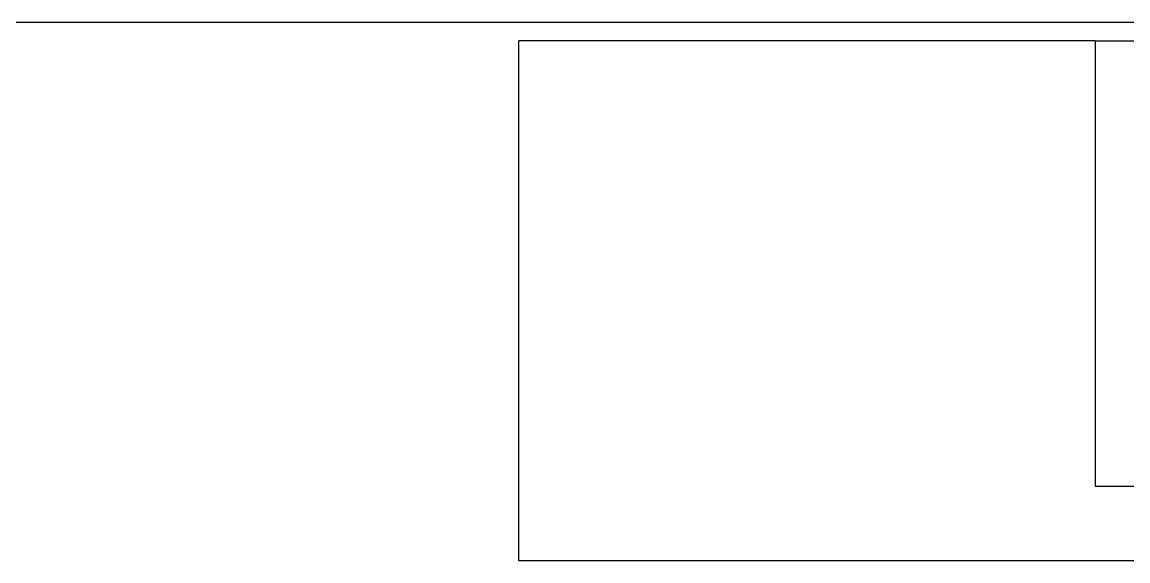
# Model space of a CAD drawing. Extents: x -18489 to 195597, y -1599 to 112111.
# Drawn here: x 14801.5 to 15098.8, y 26100.8 to 26245.8 of the extents above; entities that cross this region are included whole.
import ezdxf
from ezdxf.xclip import XClip

# ---------------------------------------------------------------- set-up
doc = ezdxf.new("R2010")
doc.units = 0
doc.header["$LTSCALE"] = 100
doc.header["$XCLIPFRAME"] = 2
doc.layers.add('188K-SM-07-F10-MECH-CR PIPE-Y2257103$0$X-S-FAB_SL ALL$0$ASP_1', color=1, linetype='Continuous')
doc.layers.add('188K-SM-07-F10-MECH-CR PIPE-Y2257103$0$X-S-FAB_SL ALL$0$ASP_8', color=8, linetype='Continuous')

# ---------------------------------------------------------------- blocks, each defined once
blk = doc.blocks.new('188K-SM-07-F10-MECH-CR PIPE-Y2257103$0$X-S-FAB_SL ALL')
at = {"layer": '188K-SM-07-F10-MECH-CR PIPE-Y2257103$0$X-S-FAB_SL ALL$0$ASP_1'}
for p, q in [((6596.479, -73088.977), (12223.979, -73088.977)), ((10616.479, -73093.977), (10616.479, -73213.977)), ((10616.479, -73093.977), (10676.479, -73093.977)), ((10676.479, -73213.977), (10616.479, -73213.977))]:
    blk.add_line(p, q, dxfattribs=at)
at = {"layer": '188K-SM-07-F10-MECH-CR PIPE-Y2257103$0$X-S-FAB_SL ALL$0$ASP_8'}
for p, q in [((10461.479, -73233.977), (10461.479, -73093.977)), ((10616.479, -73093.977), (10461.479, -73093.977)), ((10831.479, -73233.977), (10461.479, -73233.977))]:
    blk.add_line(p, q, dxfattribs=at)
blk = doc.blocks.new('188K-SM-07-F10-MECH-CR PIPE-Y2257103')
ref = blk.add_blockref('188K-SM-07-F10-MECH-CR PIPE-Y2257103$0$X-S-FAB_SL ALL', (4473.521, 99334.763))
XClip(ref).set_block_clipping_path([(-7553.4648570136, -75341.9369645483), (24026.2025623869, -67725.7696244382)])

msp = doc.modelspace()

# ---------------------------------------------------------------- block references
msp.add_blockref('188K-SM-07-F10-MECH-CR PIPE-Y2257103', (0, 0))

doc.saveas('drawing.dxf')
